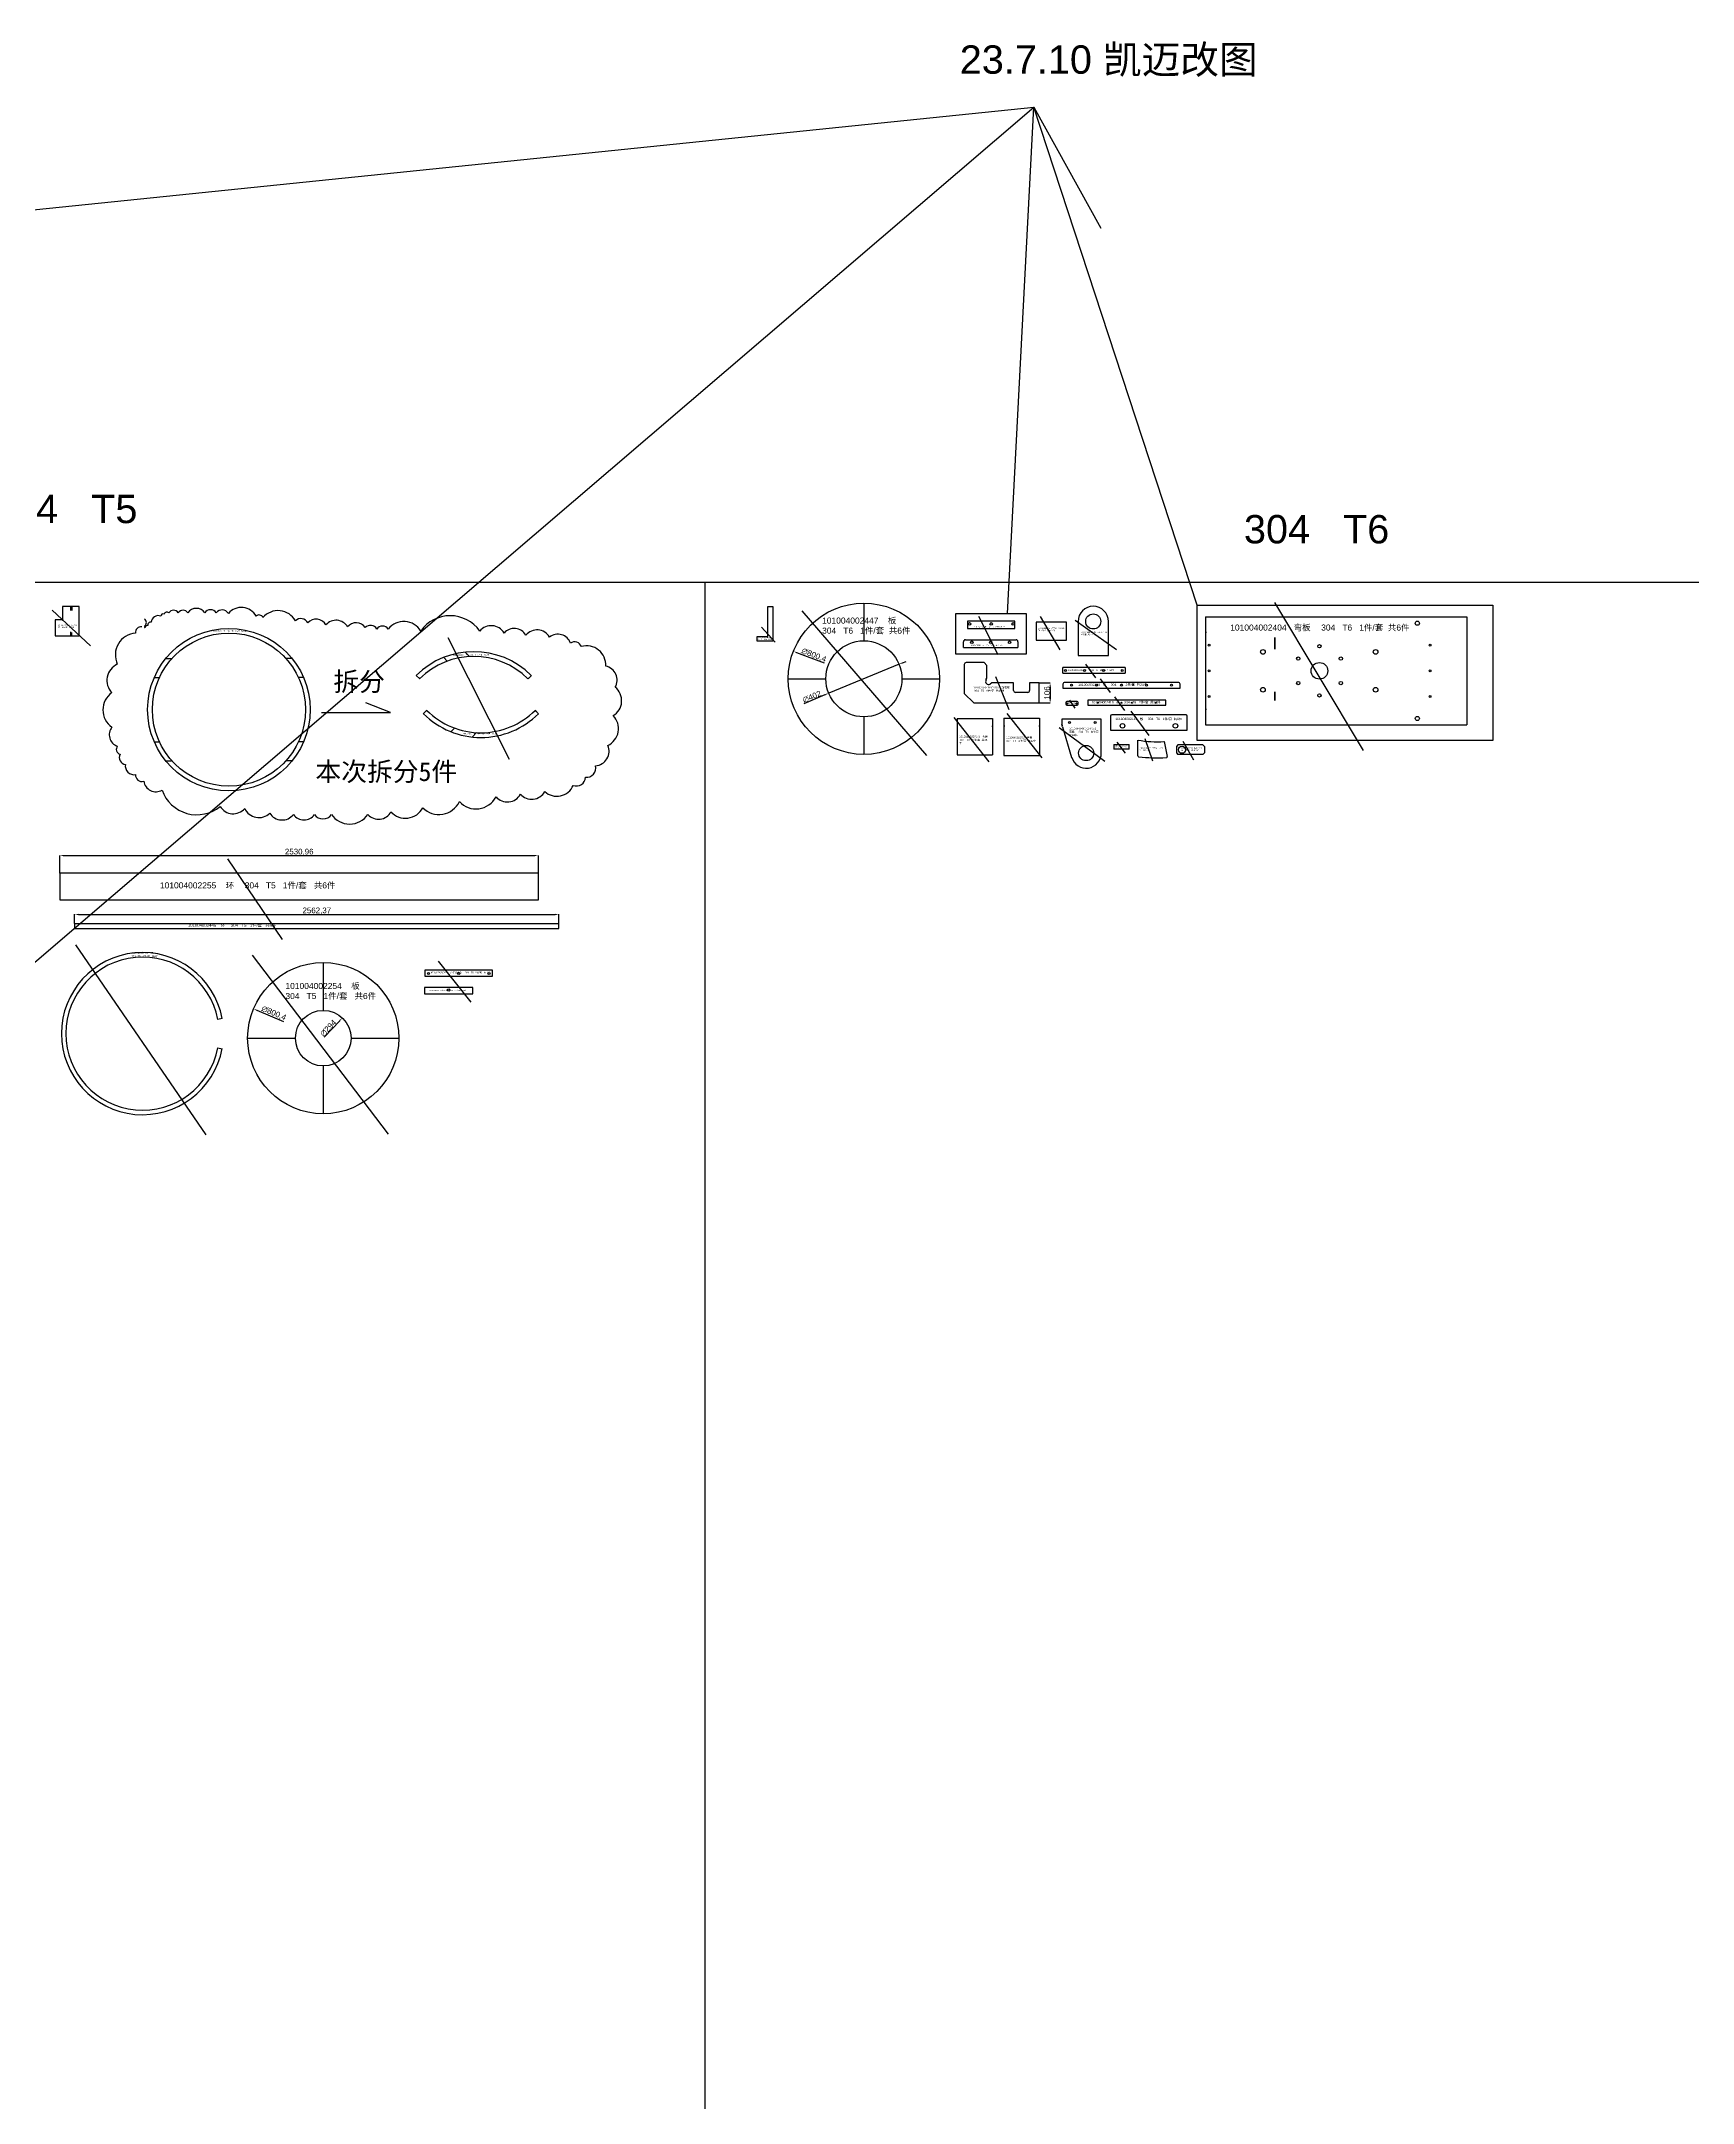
# Model space of a CAD drawing. Extents: x -89772 to 15958, y -15806 to 15762.
# Drawn here: x -31904 to -23167, y 4417 to 15323 of the extents above; entities that cross this region are included whole.
import ezdxf

# ---------------------------------------------------------------- set-up
doc = ezdxf.new("R2010")
doc.units = 0
doc.linetypes.add('CENTERX2', pattern=[20.32, 12.7, -2.54, 2.54, -2.54])
doc.layers.get('0').update_dxf_attribs({"linetype": 'CONTINUOUS'})
doc.layers.get('DEFPOINTS').update_dxf_attribs({"linetype": 'CONTINUOUS'})
doc.styles.get("Standard").update_dxf_attribs({"font": 'arial.ttf'})
doc.dimstyles.new('ISO-25', dxfattribs={"dimtxt": 30, "dimasz": 20, "dimexe": 1.25, "dimexo": 0.625, "dimtad": 1, "dimtxsty": 'STANDARD', "dimcen": 2.5, "dimazin": 3, "dimtfac": 1, "dimtmove": 0, "dimatfit": 3})

# ---------------------------------------------------------------- blocks, each defined once
blk = doc.blocks.new('101004002510____板')
at = {"color": 7, "linetype": 'CONTINUOUS'}
for p, q in [((-9765, 1427), (-9853, 1427)), ((-9853, 1427), (-9853, 1358)), ((-9765, 1272), (-9765, 1427)), ((-9893, 1356), (-9893, 1272)), ((-9855, 1356), (-9893, 1356)), ((-9893, 1272), (-9765, 1272))]:
    blk.add_line(p, q, dxfattribs=at)
at = {"color": 6, "linetype": 'CONTINUOUS'}
for p, q in [((-9811, 1427), (-9811, 1406)), ((-9805, 1425), (-9805, 1406)), ((-9811, 1292), (-9811, 1272)), ((-9805, 1272), (-9805, 1290))]:
    blk.add_line(p, q, dxfattribs=at)
at = {"color": 7, "linetype": 'CONTINUOUS'}
blk.add_arc((-9853, 1356), 2, 180, 90, dxfattribs=at)
at = {"color": 3, "insert": (-9876, 1330), "char_height": 6.4, "width": 100.81, "attachment_point": 1}
blk.add_mtext('101004002510   {\\fSimSun|b0|i0|c134|p2;板 }304   T5   10{\\fSimSun|b0|i0|c134|p2;件}/{\\fSimSun|b0|i0|c134|p2;套}   {\\fSimSun|b0|i0|c134|p2;共}60{\\fSimSun|b0|i0|c134|p2;件}', dxfattribs=at)
blk = doc.blocks.new('101004002511____加强板')
at = {"color": 7, "linetype": 'CONTINUOUS'}
for p, q in [((-2619, 2307), (-2649, 2307)), ((-2649, 2307), (-2649, 2149)), ((-2619, 2127), (-2619, 2307)), ((-2704, 2147), (-2704, 2127)), ((-2651, 2147), (-2704, 2147)), ((-2704, 2127), (-2619, 2127))]:
    blk.add_line(p, q, dxfattribs=at)
blk.add_arc((-2649, 2147), 2, 180, 90, dxfattribs=at)
at = {"color": 3, "insert": (-2700, 2144), "char_height": 4.608, "width": 77.79, "attachment_point": 1}
blk.add_mtext('101004002511    {\\fSimSun|b0|i0|c134|p2;加强板  } 304   T6   10{\\fSimSun|b0|i0|c134|p2;件}/{\\fSimSun|b0|i0|c134|p2;套}   {\\fSimSun|b0|i0|c134|p2;共}60{\\fSimSun|b0|i0|c134|p2;件}', dxfattribs=at)
blk = doc.blocks.new('101004002530____板')
at = {"color": 6, "linetype": 'CONTINUOUS'}
for p, q in [((-8048, 2137), (-8016, 2137)), ((-7377, 2137), (-7414, 2137)), ((-8109, 2037), (-8081, 2037)), ((-7318, 2037), (-7346, 2037)), ((-8109, 1697), (-8081, 1697)), ((-7318, 1697), (-7346, 1697)), ((-8048, 1597), (-8016, 1597)), ((-7378, 1597), (-7411, 1597))]:
    blk.add_line(p, q, dxfattribs=at)
at = {"color": 7, "linetype": 'CONTINUOUS'}
for radius in [430, 405]:
    blk.add_circle((-7713, 1867), radius, dxfattribs=at)
at = {"color": 3, "insert": (-7812, 2286), "char_height": 6.4, "width": 193.33, "attachment_point": 1}
blk.add_mtext('101004002530    {\\fSimSun|b0|i0|c134|p2;板  } 304   T5   1{\\fSimSun|b0|i0|c134|p2;件}/{\\fSimSun|b0|i0|c134|p2;套}   {\\fSimSun|b0|i0|c134|p2;共}24{\\fSimSun|b0|i0|c134|p2;件}', dxfattribs=at)
blk = doc.blocks.new('65')
at = {"color": 6, "linetype": 'CONTINUOUS'}
for p, q in [((-4633, -251), (-4614, -271)), ((-4520, -223), (-4496, -247))]:
    blk.add_line(p, q, dxfattribs=at)
at = {"color": 7}
for p, q in [((-4778, -347), (-4760, -365)), ((-4169, -347), (-4187, -365))]:
    blk.add_line(p, q, dxfattribs=at)
at = {"color": 7, "linetype": 'CONTINUOUS'}
for radius in [430, 405]:
    blk.add_arc((-4474, -651), radius, 45, 135, dxfattribs=at)
at = {"color": 3, "insert": (-4585, -235), "char_height": 6.4, "width": 193.39, "attachment_point": 1}
blk.add_mtext('101004002530    {\\fSimSun|b0|i0|c134|p2;板  } 304   T5   2{\\fSimSun|b0|i0|c134|p2;件}/{\\fSimSun|b0|i0|c134|p2;套}   {\\fSimSun|b0|i0|c134|p2;共}10{\\fSimSun|b0|i0|c134|p2;件}', dxfattribs=at)
blk = doc.blocks.new('8')
for p, q in [((-4741, -549), (-4723, -531)), ((-4150, -531), (-4132, -549))]:
    blk.add_line(p, q)
at = {"color": 6, "linetype": 'CONTINUOUS'}
for p, q in [((-4596, -645), (-4576, -625)), ((-4482, -673), (-4459, -649))]:
    blk.add_line(p, q, dxfattribs=at)
at = {"color": 7, "linetype": 'CONTINUOUS'}
for radius in [405, 430]:
    blk.add_arc((-4436, -245), radius, 225, 315, dxfattribs=at)
at = {"color": 3, "insert": (-4544, -652), "char_height": 6.4, "width": 199.91, "attachment_point": 1}
blk.add_mtext('101004002530    {\\fSimSun|b0|i0|c134|p2;板  } 304   T5   2{\\fSimSun|b0|i0|c134|p2;件}/{\\fSimSun|b0|i0|c134|p2;套}   {\\fSimSun|b0|i0|c134|p2;共}10{\\fSimSun|b0|i0|c134|p2;件}', dxfattribs=at)
blk = doc.blocks.new('*D27')
at = {"color": 0}
for p, q in [((-26624, 11928), (-26566, 11928)), ((-26567, 11908), (-26567, 11842)), ((-26624, 11822), (-26566, 11822))]:
    blk.add_line(p, q, dxfattribs=at)
for points in [[(-26570, 11908), (-26563, 11908), (-26567, 11928)], [(-26570, 11842), (-26563, 11842), (-26567, 11822)]]:
    blk.add_solid(points, dxfattribs=at)
at = {"layer": 'DEFPOINTS', "color": 0}
for p in [(-26625, 11928), (-26625, 11822), (-26567, 11822)]:
    blk.add_point(p, dxfattribs=at)
at = {"color": 0, "insert": (-26583, 11875), "char_height": 30, "attachment_point": 5, "rotation": 90}
blk.add_mtext('106', dxfattribs=at)
blk = doc.blocks.new('A$C792E24FF')
at = {"color": 7, "linetype": 'CONTINUOUS'}
for p, q in [((160, 94), (0, 94)), ((0, 94), (0, 0)), ((0, 0), (160, 0)), ((160, 0), (160, 94))]:
    blk.add_line(p, q, dxfattribs=at)
at = {"color": 3, "insert": (8, 66), "char_height": 7, "width": 146.43, "attachment_point": 1}
blk.add_mtext('101004000405  {\\fSimSun|b0|i0|c134|p2;起吊板 } ASI304  T6  4{\\fSimSun|b0|i0|c134|p2;件}/{\\fSimSun|b0|i0|c134|p2;套}  {\\fSimSun|b0|i0|c134|p2;共计24件  }', dxfattribs=at)
blk = doc.blocks.new('A$C72A90F25')
at = {"color": 7, "linetype": 'CONTINUOUS'}
for p, q in [((0, 180), (0, 0)), ((160, 0), (160, 180)), ((0, 0), (160, 0))]:
    blk.add_line(p, q, dxfattribs=at)
blk.add_circle((80, 180), 40, dxfattribs=at)
blk.add_arc((80, 180), 80, 0, 180, dxfattribs=at)
at = {"color": 3, "insert": (14, 126), "char_height": 7, "width": 139.45, "attachment_point": 1}
blk.add_mtext('101004000406  {\\fSimSun|b0|i0|c134|p2;板 } ASI304  T6  4{\\fSimSun|b0|i0|c134|p2;件}/{\\fSimSun|b0|i0|c134|p2;套}  {\\fSimSun|b0|i0|c134|p2;共计24件  }', dxfattribs=at)
blk = doc.blocks.new('179020122-3_焊板')
at = {"color": 7, "linetype": 'CONTINUOUS'}
for p, q in [((-10435, 8716), (-10435, 8706)), ((-10375, 8721), (-10430, 8721)), ((-10430, 8701), (-10375, 8701)), ((-10370, 8706), (-10370, 8716))]:
    blk.add_line(p, q, dxfattribs=at)
for centre in [(-10428, 8711), (-10378, 8711)]:
    blk.add_circle(centre, 3.4, dxfattribs=at)
for centre, start, end in [((-10430, 8716), 90, 180), ((-10430, 8706), 180, 270), ((-10375, 8716), 0, 90), ((-10375, 8706), 270, 0)]:
    blk.add_arc(centre, 5, start, end, dxfattribs=at)
at = {"color": 3, "insert": (-10424, 8717), "char_height": 3.281, "width": 51.37, "attachment_point": 1}
blk.add_mtext('179020122-3 {\\fSimSun|b0|i0|c134|p2;焊板}  304  T6   6{\\fSimSun|b0|i0|c134|p2;件}/{\\fSimSun|b0|i0|c134|p2;套}  {\\fSimSun|b0|i0|c134|p2;共}36{\\fSimSun|b0|i0|c134|p2;件}', dxfattribs=at)
blk = doc.blocks.new('101004002222___下叶片')
at = {"color": 7, "linetype": 'CONTINUOUS'}
for p, q in [((-3184, 2034), (-3184, 2117)), ((-3045, 2109), (-3028, 2031))]:
    blk.add_line(p, q, dxfattribs=at)
for centre, radius, start, end in [((-3080, 2720), 612, 260.351, 273.2349), ((-3179, 2034), 5, 180, 262.701), ((-3082, 2792), 769, 262.701, 273.6629), ((-3033, 2030), 5, 273.6629, 12)]:
    blk.add_arc(centre, radius, start, end, dxfattribs=at)
for points, knots in [([(-3184, 2117), (-3184, 2117), (-3184, 2117), (-3184, 2117), (-3184, 2117), (-3183, 2117), (-3183, 2117), (-3183, 2117), (-3183, 2117), (-3183, 2117)], [0, 0, 0, 0, 0.25, 0.25, 0.5, 0.5, 0.75, 0.75, 1, 1, 1, 1]), ([(-3046, 2109), (-3045, 2109), (-3045, 2109), (-3045, 2109), (-3045, 2109), (-3045, 2109), (-3045, 2109), (-3045, 2109)], [0, 0, 0, 0, 0.25, 0.25, 0.5, 0.5, 1, 1, 1, 1])]:
    blk.add_open_spline(points, degree=3, knots=knots, dxfattribs=at)
at = {"color": 3, "insert": (-3175, 2078), "char_height": 6.4, "width": 126.41, "attachment_point": 1}
blk.add_mtext('101004002222   {\\fSimSun|b0|i0|c134|p2;下叶片  } 304 T6    {\\fSimSun|b0|i0|c134|p2;共}240{\\fSimSun|b0|i0|c134|p2;件}', dxfattribs=at)
blk = doc.blocks.new('101004000592_弯板')
at = {"color": 7, "linetype": 'CONTINUOUS'}
for p, q in [((16645, 10530), (16637, 10522)), ((16637, 10522), (16637, 10488)), ((16637, 10488), (16645, 10480)), ((16778, 10530), (16645, 10530)), ((16778, 10530), (16645, 10530)), ((16778, 10480), (16645, 10480)), ((16786, 10522), (16778, 10530)), ((16778, 10480), (16786, 10488)), ((16786, 10522), (16786, 10488))]:
    blk.add_line(p, q, dxfattribs=at)
at = {"linetype": 'CENTERX2'}
for p, q in [((16711, 10530), (16711, 10529)), ((16711, 10483), (16711, 10480))]:
    blk.add_line(p, q, dxfattribs=at)
at = {"color": 6, "linetype": 'CONTINUOUS'}
blk.add_circle((16667, 10505), 19, dxfattribs=at)
at = {"color": 3, "insert": (16661, 10517), "char_height": 7, "width": 117.67, "attachment_point": 1}
blk.add_mtext('101004000592 {\\fSimSun|b0|i0|c134|p2;弯板}  304  T6   2{\\fSimSun|b0|i0|c134|p2;件}/{\\fSimSun|b0|i0|c134|p2;套}   {\\fSimSun|b0|i0|c134|p2;共计12件  }', dxfattribs=at)
blk = doc.blocks.new('101004002255____环')
at = {"color": 7, "linetype": 'CONTINUOUS'}
for p, q in [((-31805, 10921), (-31805, 10781)), ((-29274, 10921), (-31805, 10921)), ((-29274, 10781), (-29274, 10921)), ((-31805, 10781), (-29274, 10781))]:
    blk.add_line(p, q, dxfattribs=at)
at = {"color": 3, "insert": (-31276, 10873), "char_height": 32, "width": 1021.08, "attachment_point": 1}
blk.add_mtext('101004002255    {\\fSimSun|b0|i0|c134|p2;环  } 304   T5   1{\\fSimSun|b0|i0|c134|p2;件}/{\\fSimSun|b0|i0|c134|p2;套}   {\\fSimSun|b0|i0|c134|p2;共}6{\\fSimSun|b0|i0|c134|p2;件}', dxfattribs=at)
blk = doc.blocks.new('101004002446____环')
at = {"color": 7, "linetype": 'CONTINUOUS'}
for p, q in [((-31727, 10654), (-31727, 10629)), ((-29165, 10654), (-31727, 10654)), ((-31727, 10629), (-29165, 10629)), ((-29165, 10629), (-29165, 10654))]:
    blk.add_line(p, q, dxfattribs=at)
at = {"color": 3, "insert": (-31128, 10654), "char_height": 16, "width": 471.29, "attachment_point": 1}
blk.add_mtext('101004002446    {\\fSimSun|b0|i0|c134|p2;环  } 304   T5   1{\\fSimSun|b0|i0|c134|p2;件}/{\\fSimSun|b0|i0|c134|p2;套}   {\\fSimSun|b0|i0|c134|p2;共}6{\\fSimSun|b0|i0|c134|p2;件}', dxfattribs=at)
blk = doc.blocks.new('101004002254____板')
at = {"color": 6}
for p, q in [((-30412, 10449), (-30412, 10196)), ((-30812, 10049), (-30559, 10049)), ((-30265, 10049), (-30012, 10049)), ((-30412, 9902), (-30412, 9648))]:
    blk.add_line(p, q, dxfattribs=at)
at = {"color": 7, "linetype": 'CONTINUOUS'}
for radius in [400, 147]:
    blk.add_circle((-30412, 10049), radius, dxfattribs=at)
at = {"color": 3, "insert": (-30612, 10341), "char_height": 32, "width": 486.3, "attachment_point": 1}
blk.add_mtext('101004002254    {\\fSimSun|b0|i0|c134|p2;板  } 304   T5   1{\\fSimSun|b0|i0|c134|p2;件}/{\\fSimSun|b0|i0|c134|p2;套}   {\\fSimSun|b0|i0|c134|p2;共}6{\\fSimSun|b0|i0|c134|p2;件}', dxfattribs=at)
blk = doc.blocks.new('101004002258____环')
at = {"color": 7, "linetype": 'CONTINUOUS'}
for p, q in [((-30947, 10152), (-30970, 10148)), ((-30970, 9998), (-30947, 9993))]:
    blk.add_line(p, q, dxfattribs=at)
for radius in [429, 405]:
    blk.add_arc((-31368, 10073), radius, 10.7, 349.3, dxfattribs=at)
at = {"color": 3, "insert": (-31427, 10503), "char_height": 9.6, "width": 148.13, "attachment_point": 1}
blk.add_mtext('101004002258    {\\fSimSun|b0|i0|c134|p2;环  } 304   T5   1{\\fSimSun|b0|i0|c134|p2;件}/{\\fSimSun|b0|i0|c134|p2;套}   {\\fSimSun|b0|i0|c134|p2;共}6{\\fSimSun|b0|i0|c134|p2;件}', dxfattribs=at)
blk = doc.blocks.new('101004002399____出料口加强板')
at = {"color": 7, "linetype": 'CONTINUOUS'}
for p, q in [((-29516, 10408), (-29874, 10408)), ((-29874, 10408), (-29874, 10377)), ((-29874, 10377), (-29516, 10377)), ((-29516, 10377), (-29516, 10408))]:
    blk.add_line(p, q, dxfattribs=at)
for centre in [(-29855, 10391), (-29695, 10391), (-29535, 10391)]:
    blk.add_circle(centre, 6, dxfattribs=at)
at = {"color": 3, "insert": (-29845, 10400), "char_height": 8.64, "width": 321.25, "attachment_point": 1}
blk.add_mtext('101004002399    {\\fSimSun|b0|i0|c134|p2;出料口加强板  } 304   T5   2{\\fSimSun|b0|i0|c134|p2;件}/{\\fSimSun|b0|i0|c134|p2;套}   {\\fSimSun|b0|i0|c134|p2;共}12{\\fSimSun|b0|i0|c134|p2;件}', dxfattribs=at)
blk = doc.blocks.new('101004002400____出料口加强板')
at = {"color": 7, "linetype": 'CONTINUOUS'}
for p, q in [((-29620, 10317), (-29876, 10317)), ((-29876, 10317), (-29876, 10284)), ((-29876, 10284), (-29620, 10284)), ((-29620, 10284), (-29620, 10317))]:
    blk.add_line(p, q, dxfattribs=at)
blk.add_circle((-29748, 10303), 6, dxfattribs=at)
at = {"color": 3, "insert": (-29849, 10304), "char_height": 5.184, "width": 193.9, "attachment_point": 1}
blk.add_mtext('101004002400    {\\fSimSun|b0|i0|c134|p2;出料口加强板  } 304   T5   2{\\fSimSun|b0|i0|c134|p2;件}/{\\fSimSun|b0|i0|c134|p2;套}   {\\fSimSun|b0|i0|c134|p2;共}12{\\fSimSun|b0|i0|c134|p2;件}', dxfattribs=at)
blk = doc.blocks.new('101004002447____板')
at = {"color": 6}
for p, q in [((-27552, 12350), (-27552, 12151)), ((-27952, 11950), (-27753, 11950)), ((-27351, 11950), (-27151, 11950)), ((-27552, 11749), (-27552, 11550))]:
    blk.add_line(p, q, dxfattribs=at)
at = {"color": 7, "linetype": 'CONTINUOUS'}
for radius in [400, 201]:
    blk.add_circle((-27552, 11950), radius, dxfattribs=at)
at = {"color": 3, "insert": (-27773, 12274), "char_height": 32, "width": 486.3, "attachment_point": 1}
blk.add_mtext('101004002447    {\\fSimSun|b0|i0|c134|p2;板  } 304   T6   1{\\fSimSun|b0|i0|c134|p2;件}/{\\fSimSun|b0|i0|c134|p2;套}  {\\fSimSun|b0|i0|c134|p2;共}6{\\fSimSun|b0|i0|c134|p2;件}', dxfattribs=at)
blk = doc.blocks.new('101004002279____板')
at = {"color": 7, "linetype": 'CONTINUOUS'}
for p, q in [((-27003, 12254), (-27003, 12216)), ((-26753, 12254), (-27003, 12254)), ((-27003, 12216), (-26753, 12216)), ((-26753, 12216), (-26753, 12254))]:
    blk.add_line(p, q, dxfattribs=at)
for centre in [(-26993, 12240), (-26878, 12240), (-26763, 12240)]:
    blk.add_circle(centre, 7, dxfattribs=at)
at = {"color": 3, "insert": (-26975, 12228), "char_height": 5.76, "width": 176.14, "attachment_point": 1}
blk.add_mtext('101004002279    {\\fSimSun|b0|i0|c134|p2;板  } 304   T6   2{\\fSimSun|b0|i0|c134|p2;件}/{\\fSimSun|b0|i0|c134|p2;套}  {\\fSimSun|b0|i0|c134|p2;共}12{\\fSimSun|b0|i0|c134|p2;件}', dxfattribs=at)
blk = doc.blocks.new('101004002280____板')
at = {"color": 7, "linetype": 'CONTINUOUS'}
for p, q in [((-27025, 12116), (-27025, 12146)), ((-27025, 12116), (-26737, 12116)), ((-27015, 12156), (-26747, 12156)), ((-26737, 12146), (-26737, 12116))]:
    blk.add_line(p, q, dxfattribs=at)
for centre in [(-26981, 12143), (-26881, 12143), (-26781, 12143)]:
    blk.add_circle(centre, 7, dxfattribs=at)
for centre, start, end in [((-27015, 12146), 90, 180), ((-26747, 12146), 0, 90)]:
    blk.add_arc(centre, 10, start, end, dxfattribs=at)
at = {"color": 3, "insert": (-26986, 12130), "char_height": 5.76, "width": 176.14, "attachment_point": 1}
blk.add_mtext('101004002280    {\\fSimSun|b0|i0|c134|p2;板  } 304   T6   2{\\fSimSun|b0|i0|c134|p2;件}/{\\fSimSun|b0|i0|c134|p2;套}  {\\fSimSun|b0|i0|c134|p2;共}12{\\fSimSun|b0|i0|c134|p2;件}', dxfattribs=at)
blk = doc.blocks.new('101004002284-2285____加强筋')
at = {"color": 7, "linetype": 'CONTINUOUS'}
for p, q in [((-27021, 12026), (-27021, 11872)), ((-26916, 12036), (-27011, 12036)), ((-26901, 12021), (-26916, 12036)), ((-26901, 11954), (-26901, 12021)), ((-26906, 11944), (-26901, 11954)), ((-26875, 11928), (-26884, 11922)), ((-26760, 11928), (-26875, 11928)), ((-26760, 11888), (-26760, 11928)), ((-26675, 11928), (-26675, 11888)), ((-26625, 11928), (-26675, 11928)), ((-26625, 11822), (-26625, 11928)), ((-27021, 11872), (-26971, 11822)), ((-26971, 11822), (-26625, 11822)), ((-26685, 11878), (-26750, 11878))]:
    blk.add_line(p, q, dxfattribs=at)
for centre, radius, start, end in [((-27011, 12026), 10, 90, 180), ((-26892, 11936), 16, 150, 300), ((-26750, 11888), 10, 180, 270), ((-26685, 11888), 10, 270, 0)]:
    blk.add_arc(centre, radius, start, end, dxfattribs=at)
at = {"color": 3, "insert": (-26973, 11909), "char_height": 10.368, "width": 200.5, "attachment_point": 1}
blk.add_mtext('101004002284/2285    {\\fSimSun|b0|i0|c134|p2;加强筋  } 304   T6   8{\\fSimSun|b0|i0|c134|p2;件}/{\\fSimSun|b0|i0|c134|p2;套}  {\\fSimSun|b0|i0|c134|p2;共}48{\\fSimSun|b0|i0|c134|p2;件}', dxfattribs=at)
blk = doc.blocks.new('101004002371-1___弯板')
at = {"color": 7, "linetype": 'CONTINUOUS'}
for p, q in [((-27059, 11740), (-27059, 11547)), ((-27059, 11740), (-26871, 11740)), ((-26871, 11740), (-26871, 11547)), ((-27059, 11547), (-26871, 11547))]:
    blk.add_line(p, q, dxfattribs=at)
at = {"color": 6, "linetype": 'CENTERX2'}
for p, q in [((-27059, 11700), (-27057, 11700)), ((-26875, 11700), (-26871, 11700))]:
    blk.add_line(p, q, dxfattribs=at)
at = {"color": 3, "insert": (-27048, 11649), "char_height": 10.368, "width": 161.07, "attachment_point": 1}
blk.add_mtext('101004002371-1   {\\fSimSun|b0|i0|c134|p2;弯板  } 304   T6   6{\\fSimSun|b0|i0|c134|p2;件}/{\\fSimSun|b0|i0|c134|p2;套}  {\\fSimSun|b0|i0|c134|p2;共}36{\\fSimSun|b0|i0|c134|p2;件}', dxfattribs=at)
blk = doc.blocks.new('101004002373___弯板')
at = {"color": 7, "linetype": 'CONTINUOUS'}
for p, q in [((-26811, 11741), (-26623, 11741)), ((-26811, 11741), (-26811, 11545)), ((-26623, 11741), (-26623, 11545)), ((-26811, 11545), (-26623, 11545))]:
    blk.add_line(p, q, dxfattribs=at)
at = {"color": 6, "linetype": 'CENTERX2'}
for p, q in [((-26811, 11701), (-26807, 11701)), ((-26626, 11701), (-26623, 11701))]:
    blk.add_line(p, q, dxfattribs=at)
at = {"color": 3, "insert": (-26799, 11644), "char_height": 10.368, "width": 161.07, "attachment_point": 1}
blk.add_mtext('101004002373   {\\fSimSun|b0|i0|c134|p2;弯板  } 304   T6   2{\\fSimSun|b0|i0|c134|p2;件}/{\\fSimSun|b0|i0|c134|p2;套}  {\\fSimSun|b0|i0|c134|p2;共}12{\\fSimSun|b0|i0|c134|p2;件}', dxfattribs=at)
blk = doc.blocks.new('10100400440-1-443-1___弯板')
at = {"color": 7, "linetype": 'CONTINUOUS'}
for p, q in [((-26296, 11737), (-26504, 11737)), ((-26504, 11737), (-26504, 11708)), ((-26501, 11695), (-26504, 11708)), ((-26501, 11695), (-26453, 11534)), ((-26296, 11557), (-26296, 11737))]:
    blk.add_line(p, q, dxfattribs=at)
at = {"color": 7, "linetype": 'CENTERX2'}
for p, q in [((-26499, 11701), (-26503, 11701)), ((-26296, 11701), (-26299, 11701))]:
    blk.add_line(p, q, dxfattribs=at)
at = {"color": 7, "linetype": 'CONTINUOUS'}
for centre, radius in [((-26464, 11719), 5), ((-26328, 11719), 5), ((-26376, 11557), 40)]:
    blk.add_circle(centre, radius, dxfattribs=at)
blk.add_arc((-26376, 11557), 80, 196.5312, 0, dxfattribs=at)
at = {"color": 3, "insert": (-26466, 11692), "char_height": 10.368, "width": 161.07, "attachment_point": 1}
blk.add_mtext('10100400440-1/443-1   {\\fSimSun|b0|i0|c134|p2;弯板  } 304   T6   4{\\fSimSun|b0|i0|c134|p2;件}/{\\fSimSun|b0|i0|c134|p2;套}  {\\fSimSun|b0|i0|c134|p2;共}24{\\fSimSun|b0|i0|c134|p2;件}', dxfattribs=at)
blk = doc.blocks.new('101004002389___条')
at = {"color": 7, "linetype": 'CONTINUOUS'}
for p, q in [((-26170, 12010), (-26500, 12010)), ((-26500, 11980), (-26500, 12010)), ((-26170, 12010), (-26170, 11980)), ((-26500, 11980), (-26170, 11980))]:
    blk.add_line(p, q, dxfattribs=at)
for centre in [(-26485, 11994), (-26385, 11994), (-26285, 11994), (-26185, 11994)]:
    blk.add_circle(centre, 5, dxfattribs=at)
at = {"color": 3, "insert": (-26471, 12000), "char_height": 8.294, "width": 256.37, "attachment_point": 1}
blk.add_mtext('101004002389   {\\fSimSun|b0|i0|c134|p2;条  } 304   T6   2{\\fSimSun|b0|i0|c134|p2;件}/{\\fSimSun|b0|i0|c134|p2;套}  {\\fSimSun|b0|i0|c134|p2;共}24{\\fSimSun|b0|i0|c134|p2;件}', dxfattribs=at)
blk = doc.blocks.new('101004002388___条')
at = {"color": 7, "linetype": 'CONTINUOUS'}
for p, q in [((-26499, 11921), (-26499, 11901)), ((-26499, 11901), (-25879, 11901)), ((-25889, 11931), (-26489, 11931)), ((-25879, 11901), (-25879, 11921))]:
    blk.add_line(p, q, dxfattribs=at)
for centre in [(-26453, 11916), (-26321, 11916), (-26189, 11916), (-26057, 11916), (-25925, 11916)]:
    blk.add_circle(centre, 5, dxfattribs=at)
for centre, start, end in [((-26489, 11921), 90, 180), ((-25889, 11921), 0, 90)]:
    blk.add_arc(centre, 10, start, end, dxfattribs=at)
at = {"color": 3, "insert": (-26418, 11925), "char_height": 12.442, "width": 365.25, "attachment_point": 1}
blk.add_mtext('101004002388   {\\fSimSun|b0|i0|c134|p2;条  } 304   T6   2{\\fSimSun|b0|i0|c134|p2;件}/{\\fSimSun|b0|i0|c134|p2;套}  {\\fSimSun|b0|i0|c134|p2;共}24{\\fSimSun|b0|i0|c134|p2;件}', dxfattribs=at)
blk = doc.blocks.new('101004002410___条_v2')
at = {"color": 7, "linetype": 'CONTINUOUS'}
for p, q in [((-26367, 11836), (-26367, 11811)), ((-25955, 11836), (-26367, 11836)), ((-26367, 11811), (-25955, 11811)), ((-25955, 11811), (-25955, 11836))]:
    blk.add_line(p, q, dxfattribs=at)
for centre in [(-26315, 11823), (-26189, 11823), (-26134, 11823), (-26008, 11823)]:
    blk.add_circle(centre, 2.5, dxfattribs=at)
at = {"color": 3, "insert": (-26347, 11832), "char_height": 12.442, "width": 365.25, "attachment_point": 1}
blk.add_mtext('101004002410   {\\fSimSun|b0|i0|c134|p2;条  } 304   T6   2{\\fSimSun|b0|i0|c134|p2;件}/{\\fSimSun|b0|i0|c134|p2;套}  {\\fSimSun|b0|i0|c134|p2;共}12{\\fSimSun|b0|i0|c134|p2;件}', dxfattribs=at)
blk = doc.blocks.new('101004002411___板')
at = {"color": 7, "linetype": 'CONTINUOUS'}
for p, q in [((-26247, 11753), (-26247, 11678)), ((-26247, 11678), (-25841, 11678)), ((-25847, 11759), (-26241, 11759)), ((-25841, 11678), (-25841, 11753))]:
    blk.add_line(p, q, dxfattribs=at)
for centre in [(-26184, 11701), (-25904, 11701)]:
    blk.add_circle(centre, 12, dxfattribs=at)
for centre, start, end in [((-26241, 11753), 90, 180), ((-25847, 11753), 0, 90)]:
    blk.add_arc(centre, 6, start, end, dxfattribs=at)
at = {"color": 3, "insert": (-26222, 11744), "char_height": 12.442, "width": 365.25, "attachment_point": 1}
blk.add_mtext('101004002411   {\\fSimSun|b0|i0|c134|p2;板  } 304   T6   1{\\fSimSun|b0|i0|c134|p2;件}/{\\fSimSun|b0|i0|c134|p2;套}  {\\fSimSun|b0|i0|c134|p2;共}6{\\fSimSun|b0|i0|c134|p2;件}', dxfattribs=at)
blk = doc.blocks.new('101004000395_179020122-3__')
at = {"color": 7, "linetype": 'CONTINUOUS'}
for p, q in [((-26229, 11602), (-26229, 11577)), ((-26229, 11602), (-26149, 11602)), ((-26149, 11577), (-26229, 11577)), ((-26149, 11577), (-26149, 11602))]:
    blk.add_line(p, q, dxfattribs=at)
at = {"color": 3, "insert": (-26222, 11596), "char_height": 3.281, "width": 66.74, "attachment_point": 1}
blk.add_mtext('101004000395{\\fSimSun|b0|i0|c134|p2;（}179020122-3{\\fSimSun|b0|i0|c134|p2;）} {\\fSimSun|b0|i0|c134|p2;焊板}  304  T6   6{\\fSimSun|b0|i0|c134|p2;件}/{\\fSimSun|b0|i0|c134|p2;套}  {\\fSimSun|b0|i0|c134|p2;共}36{\\fSimSun|b0|i0|c134|p2;件}', dxfattribs=at)
blk = doc.blocks.new('101004002404___弯板')
at = {"color": 7, "linetype": 'CONTINUOUS'}
for p, q in [((-25744, 12278), (-24362, 12278)), ((-25744, 12278), (-25744, 11706)), ((-24362, 12278), (-24362, 11706)), ((-25744, 11706), (-24362, 11706))]:
    blk.add_line(p, q, dxfattribs=at)
at = {"color": 6, "linetype": 'CENTERX2'}
for p, q in [((-25744, 12197), (-25740, 12197)), ((-24364, 12197), (-24362, 12197)), ((-25740, 11788), (-25744, 11788)), ((-24362, 11788), (-24364, 11788))]:
    blk.add_line(p, q, dxfattribs=at)
at = {"color": 6, "linetype": 'CONTINUOUS'}
for p, q in [((-25380, 12168), (-25380, 12107)), ((-25378, 12168), (-25378, 12107)), ((-25380, 11881), (-25380, 11835)), ((-25378, 11881), (-25378, 11835))]:
    blk.add_line(p, q, dxfattribs=at)
at = {"color": 7, "linetype": 'CONTINUOUS'}
for centre, radius in [((-24624, 12244), 11), ((-25726, 12128), 5), ((-25142, 12122), 9), ((-24557, 12128), 5), ((-25726, 11992), 5), ((-25441, 12092), 12.5), ((-25254, 12057), 9), ((-25142, 11992), 44), ((-25029, 12057), 9), ((-24845, 12092), 12.5), ((-24557, 11992), 5), ((-25441, 11892), 12.5), ((-25254, 11927), 9), ((-25029, 11927), 9), ((-24845, 11892), 12.5), ((-25726, 11856), 5), ((-25142, 11862), 9), ((-24557, 11856), 5), ((-24624, 11740), 11)]:
    blk.add_circle(centre, radius, dxfattribs=at)
at = {"color": 3, "insert": (-25614, 12237), "char_height": 32, "width": 972.79, "attachment_point": 1}
blk.add_mtext('101004002404   {\\fSimSun|b0|i0|c134|p2;弯板  } 304   T6   1{\\fSimSun|b0|i0|c134|p2;件}/{\\fSimSun|b0|i0|c134|p2;套}  {\\fSimSun|b0|i0|c134|p2;共}6{\\fSimSun|b0|i0|c134|p2;件}', dxfattribs=at)
blk = doc.blocks.new('*D186')
at = {"color": 0}
for p, q in [((-31727, 10655), (-31727, 10705)), ((-31707, 10703), (-29185, 10703)), ((-29165, 10655), (-29165, 10705))]:
    blk.add_line(p, q, dxfattribs=at)
for points in [[(-31707, 10707), (-31707, 10700), (-31727, 10703)], [(-29185, 10707), (-29185, 10700), (-29165, 10703)]]:
    blk.add_solid(points, dxfattribs=at)
at = {"layer": 'DEFPOINTS', "color": 0}
for p in [(-29165, 10703), (-31727, 10654), (-29165, 10654)]:
    blk.add_point(p, dxfattribs=at)
at = {"color": 0, "insert": (-30446, 10722), "char_height": 30, "attachment_point": 5}
blk.add_mtext('2562,37', dxfattribs=at)
blk = doc.blocks.new('*D187')
at = {"color": 0}
for p, q in [((-31805, 10922), (-31805, 11016)), ((-31785, 11015), (-29294, 11015)), ((-29274, 10922), (-29274, 11016))]:
    blk.add_line(p, q, dxfattribs=at)
for points in [[(-31785, 11018), (-31785, 11011), (-31805, 11015)], [(-29294, 11018), (-29294, 11011), (-29274, 11015)]]:
    blk.add_solid(points, dxfattribs=at)
at = {"layer": 'DEFPOINTS', "color": 0}
for p in [(-29274, 11015), (-31805, 10921), (-29274, 10921)]:
    blk.add_point(p, dxfattribs=at)
at = {"color": 0, "insert": (-30539, 11033), "char_height": 30, "attachment_point": 5}
blk.add_mtext('2530,96', dxfattribs=at)
blk = doc.blocks.new('*D188')
at = {"color": 0}
blk.add_line((-30620, 10136), (-30762, 10196), dxfattribs=at)
blk.add_solid([(-30761, 10199), (-30764, 10193), (-30781, 10204)], dxfattribs=at)
at = {"layer": 'DEFPOINTS', "color": 0}
for p in [(-30781, 10204), (-30043, 9893)]:
    blk.add_point(p, dxfattribs=at)
at = {"color": 0, "insert": (-30674, 10180), "char_height": 30, "attachment_point": 5, "rotation": 337.1819}
blk.add_mtext('∅800,4', dxfattribs=at)
blk = doc.blocks.new('*D189')
at = {"color": 0}
blk.add_line((-30407, 10054), (-30325, 10141), dxfattribs=at)
blk.add_solid([(-30328, 10143), (-30323, 10139), (-30311, 10156)], dxfattribs=at)
at = {"layer": 'DEFPOINTS', "color": 0}
for p in [(-30311, 10156), (-30513, 9941)]:
    blk.add_point(p, dxfattribs=at)
at = {"color": 0, "insert": (-30385, 10102), "char_height": 30, "attachment_point": 5, "rotation": 46.817}
blk.add_mtext('∅294', dxfattribs=at)
blk = doc.blocks.new('*D192')
at = {"color": 0}
blk.add_line((-27761, 12032), (-27906, 12088), dxfattribs=at)
blk.add_solid([(-27905, 12091), (-27907, 12085), (-27924, 12095)], dxfattribs=at)
at = {"layer": 'DEFPOINTS', "color": 0}
for p in [(-27924, 12095), (-27179, 11805)]:
    blk.add_point(p, dxfattribs=at)
at = {"color": 0, "insert": (-27817, 12074), "char_height": 30, "attachment_point": 5, "rotation": 338.7153}
blk.add_mtext('∅800,4', dxfattribs=at)
blk = doc.blocks.new('*D193')
at = {"color": 0}
for p, q in [((-27366, 12027), (-27737, 11874)), ((-27347, 12034), (-27329, 12042)), ((-27867, 11820), (-27756, 11866))]:
    blk.add_line(p, q, dxfattribs=at)
for points in [[(-27349, 12037), (-27346, 12031), (-27366, 12027)], [(-27757, 11869), (-27755, 11863), (-27737, 11874)]]:
    blk.add_solid(points, dxfattribs=at)
at = {"layer": 'DEFPOINTS', "color": 0}
for p in [(-27366, 12027), (-27737, 11874)]:
    blk.add_point(p, dxfattribs=at)
at = {"color": 0, "insert": (-27827, 11855), "char_height": 30, "attachment_point": 5, "rotation": 22.3823}
blk.add_mtext('∅402', dxfattribs=at)

msp = doc.modelspace()

# ---------------------------------------------------------------- linework, layer by layer
at = {"color": 2}
for p, q in [((-71447.723, 10384.162), (-26652.134, 14973.949)), ((-33591.842, 9035.954), (-26652.134, 14973.949)), ((-26792.922, 12294.637), (-26652.134, 14973.949)), ((-26652.134, 14973.949), (-26297.93, 14333.795)), ((-25789.765, 12339.876), (-26652.134, 14973.949))]:
    msp.add_line(p, q, dxfattribs=at)
at = {"color": 1}
for p, q in [((-89772.475, 12460.351), (15958.459, 12460.351)), ((-28392.881, 12460.351), (-28392.881, -6488.561)), ((-25379.913, 12353.965), (-24910.191, 11570.297)), ((-31845.159, 12313.114), (-31643.518, 12124.264)), ((-28093.11, 12223.836), (-28021.551, 12144.429)), ((-27879.454, 12308.984), (-27220.852, 11544.197)), ((-26945.974, 12280.526), (-26844.213, 12077.762)), ((-26619.75, 12279.02), (-26515.608, 12103.877)), ((-26433.854, 12259.689), (-26215.028, 12104.707)), ((-29752.533, 12168.251), (-29428.222, 11524.755)), ((-26380.332, 12027.944), (-26327.479, 11955.866)), ((-26855.922, 11962.086), (-26784.447, 11786.644)), ((-26302.579, 11950.023), (-26249.726, 11877.944)), ((-26464.126, 11837.555), (-26436.179, 11794.906)), ((-26226.606, 11854.195), (-26173.753, 11782.117)), ((-26139.249, 11778.955), (-26043.807, 11650.763)), ((-27076.306, 11745.548), (-26891.546, 11510.861)), ((-26795.95, 11765.957), (-26611.19, 11531.27)), ((-26518.521, 11692.41), (-26277.483, 11514.291)), ((-26213.503, 11614.424), (-26169.592, 11556.571)), ((-26065.507, 11633.498), (-26026.01, 11516.44)), ((-25863.999, 11619.211), (-25808.456, 11520.756)), ((-30919.239, 10996.909), (-30628.684, 10569.921)), ((-31722.213, 10542.331), (-31032.21, 9537.48)), ((-30788.185, 10487.674), (-30068.732, 9541.684)), ((-29804.756, 10456.246), (-29631.253, 10238.541))]:
    msp.add_line(p, q, dxfattribs=at)
at = {"color": 4}
for p, q in [((-30055.318, 11771.397), (-30187.384, 11823.574)), ((-30420.803, 11771.397), (-30055.318, 11771.397))]:
    msp.add_line(p, q, dxfattribs=at)
msp.add_lwpolyline([(-31372.315, 12224.01, 0.52056705), (-31404.568, 12191.779, 0.52056705), (-31404.568, 12191.779, 0.52056705), (-31501.327, 12027.041, 0.52056705), (-31501.327, 12027.041, 0.52056705), (-31529.996, 11876.629, 0.52056705), (-31529.996, 11876.629, 0.52056705), (-31529.996, 11693.985, 0.52056705), (-31529.996, 11693.985, 0.52056705), (-31501.327, 11593.71, 0.52056705), (-31501.327, 11593.71, 0.52056705), (-31486.992, 11550.735, 0.52056705), (-31486.992, 11550.735, 0.52056705), (-31458.323, 11497.016, 0.52056705), (-31458.323, 11497.016, 0.52056705), (-31404.568, 11443.297, 0.52056705), (-31404.568, 11443.297, 0.52056705), (-31361.564, 11407.485, 0.52056705), (-31361.564, 11407.485, 0.52056705), (-31264.806, 11360.928, 0.52056705), (-31264.806, 11360.928, 0.52056705), (-30956.611, 11274.978, 0.52056705), (-30956.611, 11274.978, 0.52056705), (-30827.6, 11264.235, 0.52056705), (-30827.6, 11264.235, 0.52056705), (-30695.004, 11239.166, 0.52056705), (-30695.004, 11239.166, 0.52056705), (-30569.576, 11232.003, 0.52056705), (-30569.576, 11232.003, 0.52056705), (-30458.483, 11232.003, 0.52056705), (-30458.483, 11232.003, 0.52056705), (-30368.892, 11232.003, 0.52056705), (-30368.892, 11232.003, 0.52056705), (-30175.374, 11232.003, 0.52056705), (-30175.374, 11232.003, 0.52056705), (-30053.53, 11246.328, 0.52056705), (-30053.53, 11246.328, 0.52056705), (-29885.098, 11267.816, 0.52056705), (-29885.098, 11267.816, 0.52056705), (-29691.581, 11300.047, 0.52056705), (-29691.581, 11300.047, 0.52056705), (-29498.063, 11325.116, 0.52056705), (-29498.063, 11325.116, 0.52056705), (-29369.052, 11339.441, 0.52056705), (-29369.052, 11339.441, 0.52056705), (-29240.04, 11353.766, 0.52056705), (-29240.04, 11353.766, 0.52056705), (-29089.527, 11385.997, 0.52056705), (-29089.527, 11385.997, 0.52056705), (-29025.021, 11428.972, 0.52056705), (-29025.021, 11428.972, 0.52056705), (-28971.266, 11489.853, 0.52056705), (-28971.266, 11489.853, 0.52056705), (-28906.76, 11597.291, 0.52056705), (-28906.76, 11597.291, 0.52056705), (-28878.091, 11754.866, 0.52056705), (-28878.091, 11754.866, 0.52056705), (-28867.34, 11905.279, 0.52056705), (-28867.34, 11905.279, 0.52056705), (-28917.511, 12016.297, 0.52056705), (-28917.511, 12016.297, 0.52056705), (-29046.523, 12120.154, 0.52056705), (-29046.523, 12120.154, 0.52056705), (-29103.861, 12138.06, 0.52056705), (-29103.861, 12138.06, 0.52056705), (-29214.955, 12170.291, 0.52056705), (-29214.955, 12170.291, 0.52056705), (-29340.383, 12181.035, 0.52056705), (-29340.383, 12181.035, 0.52056705), (-29455.059, 12191.779, 0.52056705), (-29455.059, 12191.779, 0.52056705), (-29584.071, 12202.523, 0.52056705), (-29584.071, 12202.523, 0.52056705), (-29895.849, 12202.523, 0.52056705), (-29895.849, 12202.523, 0.52056705), (-30067.865, 12213.266, 0.52056705), (-30067.865, 12213.266, 0.52056705), (-30128.787, 12213.266, 0.52056705), (-30128.787, 12213.266, 0.52056705), (-30189.709, 12220.429, 0.52056705), (-30189.709, 12220.429, 0.52056705), (-30282.884, 12224.01, 0.52056705), (-30282.884, 12224.01, 0.52056705), (-30397.561, 12234.754, 0.52056705), (-30397.561, 12234.754, 0.52056705), (-30494.319, 12245.498, 0.52056705), (-30494.319, 12245.498, 0.52056705), (-30558.825, 12256.241, 0.52056705), (-30558.825, 12256.241, 0.52056705), (-30730.841, 12274.148, 0.52056705), (-30730.841, 12274.148, 0.52056705), (-30766.677, 12281.31, 0.52056705), (-30766.677, 12281.31, 0.52056705), (-30913.607, 12295.635, 0.52056705), (-30913.607, 12295.635, 0.52056705), (-30978.113, 12299.216, 0.52056705), (-30978.113, 12299.216, 0.52056705), (-31039.035, 12299.216, 0.52056705), (-31039.035, 12299.216, 0.52056705), (-31128.627, 12299.216, 0.52056705), (-31128.627, 12299.216, 0.52056705), (-31178.798, 12299.216, 0.52056705), (-31178.798, 12299.216, 0.52056705), (-31228.969, 12299.216, 0.52056705), (-31228.969, 12299.216, 0.52056705), (-31254.054, 12292.054, 0.52056705), (-31254.054, 12292.054, 0.52056705), (-31271.973, 12281.31, 0.52056705), (-31271.973, 12281.31, 0.52056705), (-31322.144, 12249.079, 0.52056705), (-31322.144, 12249.079, 0.52056705), (-31340.062, 12231.173, 0.52056705), (-31340.062, 12231.173, 0.52056705), (-31354.397, 12220.429, 0.52056705), (-31354.397, 12220.429, 0.52056705), (-31357.981, 12220.429, 0.52056705), (-31357.981, 12220.429, 0.52056705), (-31357.981, 12227.591, 0.52056705), (-31357.981, 12227.591, 0.52056705), (-31357.981, 12266.985, 0.52056705), (-31357.981, 12266.985)], format="xyb", dxfattribs=at)
at = {"color": 2}
for points in [[(-25789.765, 12339.876), (-24224.452, 12339.876), (-24224.452, 11623.043), (-25789.765, 11623.043)], [(-27066.01, 12294.637), (-26693.54, 12294.637), (-26693.54, 12080.919), (-27066.01, 12080.919)]]:
    msp.add_lwpolyline(points, close=True, dxfattribs=at)

# ---------------------------------------------------------------- block references
at = {"color": 4}
for name, p in [('101004002510____板', (-21937.593, 10905.605)), ('101004002511____加强板', (-25413.52, 10024.33)), ('101004002530____板', (-23197.913, 9919.636)), ('65', (-25141.623, 12314.282)), ('8', (-25141.623, 12314.282)), ('101004002222___下叶片', (-22918.979, 9508.652))]:
    msp.add_blockref(name, p, dxfattribs=at)
at = {"color": 1}
for name, p in [('101004002447____板', (0, 0)), ('101004002279____板', (0, 0)), ('101004002404___弯板', (0, 0)), ('101004002280____板', (0, 0)), ('101004002284-2285____加强筋', (0, 0)), ('101004002389___条', (0, 0)), ('101004002388___条', (0, 0)), ('179020122-3_焊板', (-16049.199, 3108.897)), ('101004002410___条_v2', (0, 0)), ('101004002371-1___弯板', (0, 0)), ('101004002373___弯板', (0, 0)), ('10100400440-1-443-1___弯板', (0, 0)), ('101004002411___板', (0, 0)), ('101004000395_179020122-3__', (0, 0)), ('101004000592_弯板', (-42536.074, 1069.758)), ('101004002255____环', (0, 0)), ('101004002446____环', (0, 0)), ('101004002258____环', (0, 0)), ('101004002254____板', (0, 0)), ('101004002399____出料口加强板', (0, 0)), ('101004002400____出料口加强板', (0, 0))]:
    msp.add_blockref(name, p, dxfattribs=at)
for name, p in [('A$C72A90F25', (-26418.619, 12073.465)), ('A$C792E24FF', (-26639.866, 12155))]:
    msp.add_blockref(name, p)

# ---------------------------------------------------------------- texts
at = {"color": 2, "insert": (-27044.723, 15300.771), "char_height": 150, "width": 1757.36223, "attachment_point": 1}
msp.add_mtext('23.7.10 {\\fSimSun|b0|i0|c134|p2;凯迈改图}', dxfattribs=at)
at = {"color": 1, "attachment_point": 1}
for s, insert, char_height, width in [('304   T5', (-32163.873, 12923.457), 150, 834.33525), ('304   T6', (-25541.414, 12816.253), 150, 814.55557), ('{\\fSimSun|b0|i0|c134|p2;拆分}', (-30358.492, 11985.005), 100, 328.29647), ('{\\fSimSun|b0|i0|c134|p2;本次拆分5件}', (-30453.253, 11509.046), 100, 853.67707)]:
    msp.add_mtext(s, dxfattribs=dict(at, insert=insert, char_height=char_height, width=width))
at = {"color": 6, "char_height": 5, "width": 31.61777, "attachment_point": 1}
for s, insert in [('{\\fSimSun|b0|i0|c134|p2;1}', (-29902.809, 11957.376)), ('{\\fSimSun|b0|i0|c134|p2;2}', (-29329.277, 11960.224)), ('{\\fSimSun|b0|i0|c134|p2;1}', (-29865.423, 11778.904)), ('{\\fSimSun|b0|i0|c134|p2;2}', (-29292.439, 11779.742))]:
    msp.add_mtext(s, dxfattribs=dict(at, insert=insert))

# ---------------------------------------------------------------- dimensions: what is measured, and where the dimension line sits
at = {"color": 1}
for p1, p2, picture, middle in [((-27178.683, 11804.928), (-27924.487, 12095.475), '*D192', (-27824.319, 12056.452)), ((-30043.128, 9893.366), (-30780.889, 10203.767), '*D188', (-30681.801, 10162.077)), ((-30512.605, 9941.378), (-30311.412, 10155.755), '*D189', (-30373.019, 10090.111))]:
    dim = msp.add_diameter_dim_2p(p1=p1, p2=p2, dimstyle='ISO-25', dxfattribs=at)
    dim.commit()
    dim.dimension.update_dxf_attribs({"geometry": picture, "text_midpoint": middle, "dimtype": 163})
dim = msp.add_diameter_dim_2p(p1=(-27365.728, 12026.74), p2=(-27737.442, 11873.664), dimstyle='ISO-25', dxfattribs=at)
dim.commit()
dim.dimension.update_dxf_attribs({"geometry": '*D193', "text_midpoint": (-27826.99, 11854.936)})
dim = msp.add_linear_dim(base=(-26566.761, 11821.769), p1=(-26624.669, 11927.769), p2=(-26624.669, 11821.769), angle=90, dimstyle='ISO-25', dxfattribs=at)
dim.commit()
dim.dimension.update_dxf_attribs({"geometry": '*D27', "text_midpoint": (-26582.703, 11874.769)})
for base, p1, p2, picture, middle in [((-29273.654, 11014.727), (-31804.61, 10920.923), (-29273.654, 10920.923), '*D187', (-30539.132, 11033.381)), ((-29165.018, 10703.456), (-31727.39, 10654.086), (-29165.018, 10654.086), '*D186', (-30446.204, 10722.11))]:
    dim = msp.add_linear_dim(base=base, p1=p1, p2=p2, dimstyle='ISO-25', dxfattribs=at)
    dim.commit()
    dim.dimension.update_dxf_attribs({"geometry": picture, "text_midpoint": middle})

doc.saveas('drawing.dxf')
